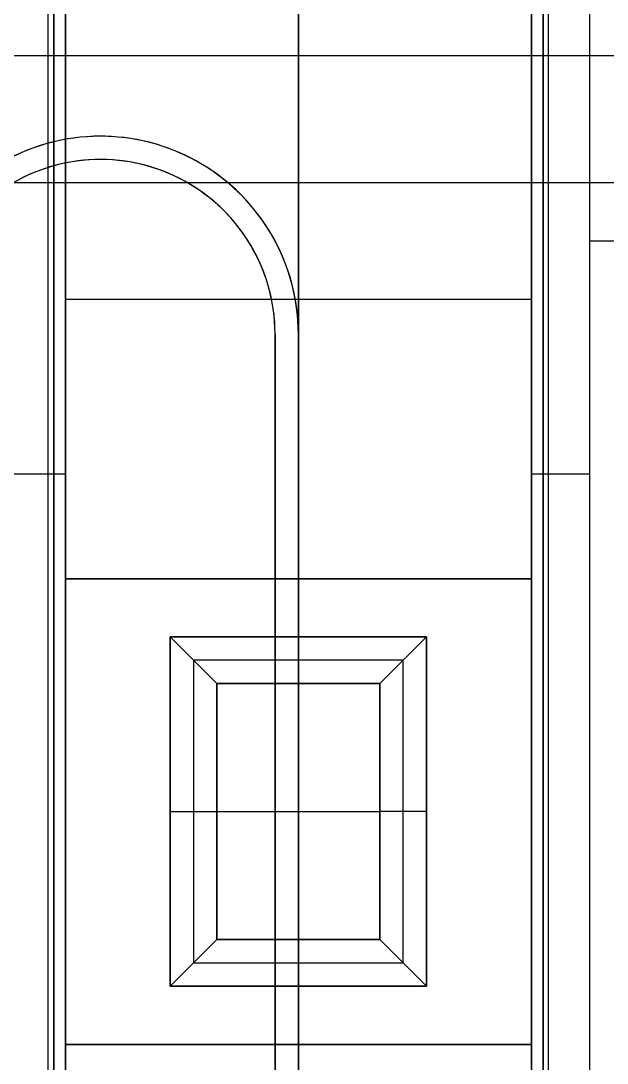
# Model space of a CAD drawing. Header units: inches. Extents: x 0 to 2.1, y -0.07 to 2.7.
# Drawn here: x 1.49298 to 1.5128, y 0.03476 to 0.07 of the extents above; entities that cross this region are included whole.
import ezdxf

# ---------------------------------------------------------------- set-up
doc = ezdxf.new("R2010")
doc.units = ezdxf.units.IN
doc.header["$LTSCALE"] = 0.0393700787401575
doc.header["$MEASUREMENT"] = 0
doc.layers.add('freetronics11$components', color=254, linetype='Continuous', true_color=0xe6e6e6)

msp = doc.modelspace()

# ---------------------------------------------------------------- linework, layer by layer
at = {"layer": 'freetronics11$components', "color": 254, "true_color": 0xe6e6e6}
for p, q in [((1.502362204724409, -0.0256960429891476, -0.1516474533226435), (1.502362204724409, 0.1416903838718989, -0.1516474533226435)), ((1.502362204724409, -0.0256960429891476, -0.1634584769446907), (1.502362204724409, 0.1416903838718989, -0.1634584769446907)), ((1.502362204724409, 0.1369659744230794, -0.1189702879683127), (1.502362204724409, 0.0267297539506385, -0.1189702879683127)), ((1.502362204724409, 0.0267297539506385, -0.1236946974171316), (1.502362204724409, 0.1369659744230794, -0.1236946974171316)), ((1.494094488188976, 0.1290919586750479, -0.1189702879683127), (1.494094488188976, 0.0267297539506384, -0.1189702879683127)), ((1.494094488188976, 0.0267297539506384, -0.1236946974171316), (1.494094488188976, 0.1290919586750479, -0.1236946974171316)), ((1.494094488188976, 0.1290919586750479, -0.1189702879683127), (1.494094488188976, 0.0267297539506384, -0.1189702879683127)), ((1.494094488188976, 0.0267297539506384, -0.1236946974171316), (1.494094488188976, 0.1290919586750479, -0.1236946974171316)), ((1.510629921259842, 0.0267297539506384, -0.1189702879683127), (1.510629921259842, 0.1290919586750479, -0.1189702879683127)), ((1.510629921259842, 0.1290919586750479, -0.1236946974171316), (1.510629921259842, 0.0267297539506384, -0.1236946974171316)), ((1.510629921259842, 0.1290919586750479, -0.1236946974171316), (1.510629921259842, 0.0267297539506384, -0.1236946974171316)), ((1.510629921259842, 0.0267297539506384, -0.1189702879683127), (1.510629921259842, 0.1290919586750479, -0.1189702879683127)), ((1.502362204724409, 0.0078321161553628, -0.1217261934801238), (1.502362204724409, 0.1133439271789849, -0.1217261934801238)), ((1.49391162752202, 0.0117691240293786, -0.116397243123457), (1.49391162752202, 0.0975958956829192, -0.116397243123457)), ((1.494488188976377, 0.0975958956829219, -0.1217261934801238), (1.494488188976377, 0.0098006200923707, -0.1217261934801238)), ((1.494488188976377, 0.0975958956829219, -0.117789185606108), (1.494488188976377, 0.0117691240293786, -0.117789185606108)), ((1.494488188976377, 0.0098006200923707, -0.1217261934801238), (1.494488188976377, 0.0975958956829219, -0.1217261934801238)), ((1.494488188976377, 0.0975958956829219, -0.117789185606108), (1.49448818897637, 0.0117691240293786, -0.1177891917390486)), ((1.494488188976377, 0.0975958956829219, -0.119757689543116), (1.494488188976377, 0.0098006200923707, -0.119757689543116)), ((1.51023622047244, 0.0098006200923707, -0.1217261934801238), (1.51023622047244, 0.0975958956829219, -0.1217261934801238)), ((1.51023622047244, 0.0975958956829219, -0.1217261934801238), (1.51023622047244, 0.0098006200923707, -0.1217261934801238)), ((1.510236220472472, 0.0117691240293786, -0.1177891969017498), (1.51023622047244, 0.0975958956829219, -0.117789185606108)), ((1.51023622047244, 0.0975958956829219, -0.119757689543116), (1.51023622047244, 0.0098006200923707, -0.119757689543116)), ((1.51023622047244, 0.0117691240293786, -0.117789185606108), (1.51023622047244, 0.0975958956829219, -0.117789185606108)), ((1.510812781926797, 0.0117691240293786, -0.1163972431234579), (1.510812781926797, 0.0975958956829192, -0.1163972431234579)), ((1.512204724409448, 0.0975958956829219, -0.1158206816691001), (1.512204724409448, 0.0117691240224494, -0.1158206816691001)), ((1.512204724409448, 0.0975958956829219, -0.1158206816691001), (1.512204724409448, 0.0117691240224494, -0.1158206816691001)), ((1.502362204724409, 0.0594574713275248, -0.0788128076533521), (1.502362204724409, 0.0963642412981643, -0.0788128076533521)), ((1.502362204724409, 0.0511392027695361, -0.1347183194643758), (1.502362204724409, 0.0857848720608747, -0.1347183194643758)), ((1.502362204724409, 0.0857848720608747, -0.1347183194643758), (1.502362204724409, 0.0511392027695361, -0.1347183194643758)), ((1.502362204724409, 0.0857848720608747, -0.1386553273383915), (1.502362204724409, 0.0511392027695361, -0.1386553273383915)), ((1.475590551181095, 0.0688239420949101, -0.0788128076533521), (1.601771653543306, 0.0688239420949101, -0.0788128076533521)), ((1.498471577783666, 0.065484935450874, -0.0788128076533521), (1.498471577783666, 0.065484935450874, -0.0670017840313048)), ((1.562992125984251, 0.0645250295411896, -0.1347183194643758), (1.441732283464566, 0.0645250295411896, -0.1347183194643758)), ((1.498141897025421, 0.0647698747278262, -0.0788128076533608), (1.498141897025421, 0.0647698747278262, -0.0670017840312966)), ((1.518110236220472, 0.0625565256041818, -0.1158206816691001), (1.512204724409448, 0.0625565256041818, -0.1158206816691001)), ((1.494488188976377, 0.0605880216671739, -0.1217261934801238), (1.51023622047244, 0.0605880216671739, -0.1217261934801238)), ((1.501574803149606, 0.0279108563128432, -0.0788128076533521), (1.501574803149606, 0.0594069193049691, -0.0788128076533521)), ((1.501574803149606, 0.0594069193049691, -0.0788128076533521), (1.501574803149606, 0.0594069193049691, -0.0670017840313049)), ((1.501574803149606, 0.0279108563128432, -0.0670017840313049), (1.501574803149606, 0.0594069193049691, -0.0670017840313049)), ((1.501574803149606, 0.0594069193049691, -0.0670017840313049), (1.501574803149606, 0.0594069193049691, -0.0788128076533521)), ((1.501574803149606, 0.0594069193049691, -0.0788128076533521), (1.501574803149606, 0.0279108563128432, -0.0788128076533521)), ((1.501574803149606, 0.0594069193049691, -0.0729072958423285), (1.501574803149606, 0.0279108563128431, -0.0729072958423285)), ((1.502362204724409, 0.0594069193049691, -0.0788128076533521), (1.502362204724409, 0.0279108563128432, -0.0788128076533521)), ((1.502362204724409, 0.0279108563114482, -0.0788128076533521), (1.502362204724409, 0.0594069193063615, -0.0788128076533521)), ((1.502362204724409, 0.0594069193049691, -0.0788128076533521), (1.502362204724409, 0.0594069193049691, -0.0670017840313049)), ((1.502362204724409, 0.0594069193049691, -0.0670017840313049), (1.502362204724409, 0.0279108563128432, -0.0670017840313049)), ((1.502362204724409, 0.0279108563128432, -0.0788128076533521), (1.502362204724409, 0.0594069193049691, -0.0788128076533521)), ((1.502362204724409, 0.0594069193049691, -0.0788128076533521), (1.502362204724409, 0.0594069193049691, -0.0670017840313049)), ((1.502362204724409, 0.0279108563128431, -0.0729072958423285), (1.502362204724409, 0.0594069193049691, -0.0729072958423285)), ((1.494488188976377, 0.0536982578876463, -0.1217261934801246), (1.494488188976378, 0.0536982578876463, -0.1177891856061082)), ((1.51023622047244, 0.0536982578876463, -0.1177891856061074), (1.51023622047244, 0.0536982578876463, -0.1217261934801237)), ((1.51023622047244, 0.051139202769536, -0.1347183194643758), (1.494488188976377, 0.051139202769536, -0.1347183194643758)), ((1.494488188976377, 0.051139202769536, -0.1347183194643758), (1.494488188976377, 0.0353911712734731, -0.1347183194643758)), ((1.494488188976377, 0.051139202769536, -0.1386553273383915), (1.494488188976377, 0.051139202769536, -0.1347183194643758)), ((1.494488188976377, 0.051139202769536, -0.1347183194643758), (1.51023622047244, 0.051139202769536, -0.1347183194643758)), ((1.51023622047244, 0.051139202769536, -0.1386553273383915), (1.494488188976377, 0.051139202769536, -0.1386553273383915)), ((1.494488188976378, 0.051139202769536, -0.1366868234013836), (1.51023622047244, 0.051139202769536, -0.1366868234013836)), ((1.494488188976377, 0.0353911712734731, -0.1386553273383915), (1.494488188976377, 0.051139202769536, -0.1386553273383915)), ((1.494488188976377, 0.051139202769536, -0.1386553273383915), (1.51023622047244, 0.051139202769536, -0.1386553273383915)), ((1.494488188976377, 0.051139202769536, -0.1386553273383915), (1.494488188976377, 0.051139202769536, -0.1347183194643758)), ((1.494488188976377, 0.051139202769536, -0.1347183194643758), (1.494488188976377, 0.0353911712734731, -0.1347183194643758)), ((1.494488188976377, 0.0353911712734731, -0.1386553273383915), (1.494488188976377, 0.051139202769536, -0.1386553273383915)), ((1.494488188976377, 0.0511392027695182, -0.1366868234013836), (1.494488188976377, 0.0353911712734919, -0.1366868234013836)), ((1.494488188976377, 0.0353911712734731, -0.1347183194643758), (1.494488188976377, 0.051139202769536, -0.1347183194643758)), ((1.494488188976377, 0.051139202769536, -0.1347183194643758), (1.51023622047244, 0.051139202769536, -0.1347183194643758)), ((1.494488188976377, 0.0353911712734731, -0.1386553273383915), (1.494488188976377, 0.051139202769536, -0.1386553273383915)), ((1.494488188976377, 0.051139202769536, -0.1386553273383915), (1.51023622047244, 0.051139202769536, -0.1386553273383915)), ((1.494488188976377, 0.0353911712734731, -0.1347183194643758), (1.494488188976377, 0.051139202769536, -0.1347183194643758)), ((1.494488188976377, 0.051139202769536, -0.1347183194643758), (1.494488188976377, 0.051139202769536, -0.1386553273383915)), ((1.494488188976377, 0.051139202769536, -0.1386553273383915), (1.494488188976377, 0.0353911712734731, -0.1386553273383915)), ((1.494488188976377, 0.0353911712734886, -0.1366868234013836), (1.494488188976377, 0.0511392027695211, -0.1366868234013836)), ((1.494488188976377, 0.051139202769536, -0.1347183194643758), (1.51023622047244, 0.051139202769536, -0.1347183194643758)), ((1.51023622047244, 0.051139202769536, -0.1386553273383915), (1.494488188976377, 0.051139202769536, -0.1386553273383915)), ((1.494488188976377, 0.051139202769536, -0.1386553273383915), (1.494488188976377, 0.051139202769536, -0.1347183194643758)), ((1.494488188976378, 0.051139202769536, -0.1366868234013836), (1.51023622047244, 0.051139202769536, -0.1366868234013836)), ((1.502362204724409, 0.051139202769536, -0.134718319464375), (1.502362204724409, 0.051139202769536, -0.1386553273383914)), ((1.502362204724409, 0.051139202769536, -0.1386553273383915), (1.502362204724409, 0.0491706988325282, -0.1386553273383915)), ((1.502362204724409, 0.051139202769536, -0.1347183194643757), (1.502362204724409, 0.051139202769536, -0.1386553273383911)), ((1.51023622047244, 0.0353911712734731, -0.1347183194643758), (1.51023622047244, 0.051139202769536, -0.1347183194643758)), ((1.51023622047244, 0.051139202769536, -0.1347183194643758), (1.51023622047244, 0.051139202769536, -0.1386553273383915)), ((1.51023622047244, 0.051139202769536, -0.1386553273383915), (1.51023622047244, 0.0353911712734731, -0.1386553273383915)), ((1.51023622047244, 0.051139202769536, -0.1347183194643758), (1.51023622047244, 0.051139202769536, -0.1386553273383915)), ((1.51023622047244, 0.051139202769536, -0.1386553273383915), (1.51023622047244, 0.0353911712734731, -0.1386553273383915)), ((1.51023622047244, 0.0353911712734731, -0.1347183194643758), (1.51023622047244, 0.051139202769536, -0.1347183194643758)), ((1.51023622047244, 0.035391171273491, -0.1366868234013836), (1.51023622047244, 0.0511392027695173, -0.1366868234013836)), ((1.51023622047244, 0.051139202769536, -0.1347183194643758), (1.51023622047244, 0.0353911712734731, -0.1347183194643758)), ((1.51023622047244, 0.051139202769536, -0.1386553273383915), (1.51023622047244, 0.0353911712734731, -0.1386553273383915)), ((1.51023622047244, 0.051139202769536, -0.1347183194643758), (1.51023622047244, 0.0353911712734731, -0.1347183194643758)), ((1.51023622047244, 0.0353911712734731, -0.1386553273383915), (1.51023622047244, 0.051139202769536, -0.1386553273383915)), ((1.51023622047244, 0.051139202769536, -0.1386553273383915), (1.51023622047244, 0.051139202769536, -0.1347183194643758)), ((1.51023622047244, 0.0511392027695207, -0.1366868234013836), (1.51023622047244, 0.0353911712734881, -0.1366868234013836)), ((1.51023622047244, 0.051139202769536, -0.1347183194643758), (1.51023622047244, 0.051139202769536, -0.1386553273383915)), ((1.506692913385826, 0.0491706988325283, -0.1386553273383915), (1.498031496062992, 0.0491706988325283, -0.1386553273383915)), ((1.498031496062992, 0.0491706988325283, -0.1386553273383915), (1.498031496062992, 0.0373596752104809, -0.1386553273383915)), ((1.498031496062992, 0.0373596752104809, -0.125269500566738), (1.498031496062992, 0.0491706988325283, -0.125269500566738)), ((1.498031496062992, 0.0491706988325283, -0.125269500566738), (1.499606299212598, 0.0475958956829219, -0.1236946974171316)), ((1.499606299212598, 0.0475958956829219, -0.1236946974171316), (1.498031496062992, 0.0491706988325283, -0.125269500566738)), ((1.498031496062992, 0.0491706988325283, -0.125269500566738), (1.506692913385826, 0.0491706988325283, -0.125269500566738)), ((1.498031496062992, 0.0491706988325283, -0.125269500566738), (1.506692913385826, 0.0491706988325283, -0.125269500566738)), ((1.506692913385826, 0.0491706988325283, -0.1386553273383915), (1.498031496062992, 0.0491706988325283, -0.1386553273383915)), ((1.498031496062992, 0.0491706988325283, -0.1386553273383915), (1.498031496062992, 0.0491706988325283, -0.125269500566738)), ((1.498031496062991, 0.0491706988325283, -0.1319624139525647), (1.506692913385826, 0.0491706988325283, -0.1319624139525647)), ((1.498031496062992, 0.0373596752104809, -0.125269500566738), (1.498031496062992, 0.0491706988325283, -0.125269500566738)), ((1.498031496062992, 0.0491706988325283, -0.125269500566738), (1.498031496062992, 0.0491706988325283, -0.1386553273383915)), ((1.498031496062992, 0.0491706988325283, -0.1386553273383915), (1.498031496062992, 0.0373596752104809, -0.1386553273383915)), ((1.498031496062992, 0.0373596752104986, -0.1319624139525647), (1.498031496062992, 0.0491706988325096, -0.1319624139525647)), ((1.502362204724409, 0.0491706988325327, -0.1252695005667367), (1.502362204724409, 0.0475958956829173, -0.1236946974171329)), ((1.502362204724409, 0.0491706988325283, -0.1252695005667379), (1.502362204724409, 0.0491706988325283, -0.1386553273383923)), ((1.50511811023622, 0.0475958956829219, -0.1236946974171316), (1.506692913385826, 0.0491706988325283, -0.125269500566738)), ((1.506692913385826, 0.0491706988325283, -0.125269500566738), (1.50511811023622, 0.0475958956829219, -0.1236946974171316)), ((1.506692913385826, 0.0373596752104809, -0.1386553273383915), (1.506692913385826, 0.0491706988325283, -0.1386553273383915)), ((1.506692913385826, 0.0491706988325283, -0.125269500566738), (1.506692913385826, 0.0373596752104809, -0.125269500566738)), ((1.506692913385826, 0.0373596752104809, -0.1386553273383915), (1.506692913385826, 0.0491706988325283, -0.1386553273383915)), ((1.506692913385826, 0.0491706988325283, -0.1386553273383915), (1.506692913385826, 0.0491706988325283, -0.125269500566738)), ((1.506692913385826, 0.0491706988325105, -0.1319624139525647), (1.506692913385826, 0.0373596752104994, -0.1319624139525647)), ((1.506692913385826, 0.0491706988325283, -0.125269500566738), (1.506692913385826, 0.0373596752104809, -0.125269500566738)), ((1.506692913385826, 0.0491706988325283, -0.125269500566738), (1.506692913385826, 0.0491706988325283, -0.1386553273383915)), ((1.498818897637796, 0.048383297257709, -0.1244820989919348), (1.498818897637796, 0.0381470767853001, -0.1244820989919348)), ((1.505905511811023, 0.048383297257725, -0.1244820989919348), (1.498818897637795, 0.048383297257725, -0.1244820989919348)), ((1.505905511811022, 0.0381470767853001, -0.1244820989919348), (1.505905511811022, 0.048383297257709, -0.1244820989919348)), ((1.499606299212598, 0.0475958956829219, -0.1236946974171316), (1.499606299212598, 0.0389344783600873, -0.1236946974171316)), ((1.499606299212598, 0.0475958956829219, -0.1236946974171316), (1.50511811023622, 0.0475958956829219, -0.1236946974171316)), ((1.499606299212598, 0.0389344783600873, -0.1236946974171316), (1.499606299212598, 0.0475958956829219, -0.1236946974171316)), ((1.50511811023622, 0.0475958956829219, -0.1236946974171316), (1.499606299212598, 0.0475958956829219, -0.1236946974171316)), ((1.502362204724409, 0.0389344783601053, -0.1236946974171316), (1.502362204724409, 0.0475958956829039, -0.1236946974171316)), ((1.50511811023622, 0.0389344783600873, -0.1236946974171316), (1.50511811023622, 0.0475958956829219, -0.1236946974171316)), ((1.50511811023622, 0.0475958956829219, -0.1236946974171316), (1.50511811023622, 0.0389344783600873, -0.1236946974171316)), ((1.501574803149606, 0.0436588878089061, -0.0788128076533593), (1.501574803149606, 0.0436588878089061, -0.0670017840312977)), ((1.502362204724409, 0.0436588878089061, -0.0788128076533593), (1.502362204724409, 0.0436588878089061, -0.0670017840312977)), ((1.494488188976377, 0.0432651870215046, -0.1347183194643758), (1.494488188976377, 0.0432651870215046, -0.1386553273383923)), ((1.494488188976377, 0.0432651870215046, -0.1347183194643757), (1.494488188976377, 0.0432651870215046, -0.1386553273383911)), ((1.498031496062993, 0.0432651870215045, -0.1252695005667367), (1.499606299212598, 0.0432651870215045, -0.1236946974171329)), ((1.498031496062992, 0.0432651870215046, -0.1252695005667379), (1.498031496062992, 0.0432651870215046, -0.1386553273383923)), ((1.499606299212599, 0.0432651870215046, -0.1236946974171316), (1.505118110236219, 0.0432651870215046, -0.1236946974171316)), ((1.506692913385825, 0.0432651870215045, -0.1252695005667367), (1.50511811023622, 0.0432651870215045, -0.1236946974171329)), ((1.506692913385826, 0.0432651870215045, -0.1252695005667379), (1.506692913385826, 0.0432651870215045, -0.1386553273383923)), ((1.51023622047244, 0.0432651870215046, -0.1347183194643758), (1.51023622047244, 0.0432651870215046, -0.1386553273383923)), ((1.510236220472441, 0.0432651870215046, -0.1347183194643757), (1.51023622047244, 0.0432651870215046, -0.1386553273383911)), ((1.498031496062992, 0.0373596752104809, -0.125269500566738), (1.499606299212598, 0.0389344783600873, -0.1236946974171316)), ((1.499606299212598, 0.0389344783600873, -0.1236946974171316), (1.498031496062992, 0.0373596752104809, -0.125269500566738)), ((1.499606299212598, 0.0389344783600873, -0.1236946974171316), (1.50511811023622, 0.0389344783600873, -0.1236946974171316)), ((1.50511811023622, 0.0389344783600873, -0.1236946974171316), (1.499606299212598, 0.0389344783600873, -0.1236946974171316)), ((1.502362204724409, 0.0373596752104764, -0.1252695005667367), (1.502362204724409, 0.0389344783600918, -0.1236946974171329)), ((1.506692913385826, 0.0373596752104809, -0.125269500566738), (1.50511811023622, 0.0389344783600873, -0.1236946974171316)), ((1.50511811023622, 0.0389344783600873, -0.1236946974171316), (1.506692913385826, 0.0373596752104809, -0.125269500566738)), ((1.498818897637795, 0.0381470767852841, -0.1244820989919348), (1.505905511811023, 0.0381470767852841, -0.1244820989919348)), ((1.498031496062992, 0.0373596752104809, -0.1386553273383915), (1.506692913385826, 0.0373596752104809, -0.1386553273383915)), ((1.506692913385826, 0.0373596752104809, -0.125269500566738), (1.498031496062992, 0.0373596752104809, -0.125269500566738)), ((1.498031496062992, 0.0373596752104809, -0.1386553273383915), (1.498031496062992, 0.0373596752104809, -0.125269500566738)), ((1.506692913385826, 0.0373596752104809, -0.125269500566738), (1.498031496062992, 0.0373596752104809, -0.125269500566738)), ((1.498031496062992, 0.0373596752104809, -0.125269500566738), (1.498031496062992, 0.0373596752104809, -0.1386553273383915)), ((1.498031496062992, 0.0373596752104809, -0.1386553273383915), (1.506692913385826, 0.0373596752104809, -0.1386553273383915)), ((1.506692913385827, 0.0373596752104809, -0.1319624139525647), (1.498031496062992, 0.0373596752104809, -0.1319624139525647)), ((1.502362204724409, 0.0373596752104809, -0.1386553273383915), (1.502362204724409, 0.0353911712734731, -0.1386553273383915)), ((1.502362204724409, 0.0373596752104809, -0.1252695005667379), (1.502362204724409, 0.0373596752104809, -0.1386553273383923)), ((1.506692913385826, 0.0373596752104809, -0.125269500566738), (1.506692913385826, 0.0373596752104809, -0.1386553273383915)), ((1.506692913385826, 0.0373596752104809, -0.1386553273383915), (1.506692913385826, 0.0373596752104809, -0.125269500566738)), ((1.494488188976377, 0.0353911712734731, -0.1347183194643758), (1.51023622047244, 0.0353911712734731, -0.1347183194643758)), ((1.494488188976377, 0.0353911712734731, -0.1347183194643758), (1.494488188976377, 0.0353911712734731, -0.1386553273383915)), ((1.494488188976377, 0.0353911712734731, -0.1386553273383915), (1.51023622047244, 0.0353911712734731, -0.1386553273383915)), ((1.51023622047244, 0.0353911712734731, -0.1347183194643758), (1.494488188976377, 0.0353911712734731, -0.1347183194643758)), ((1.510236220472441, 0.0353911712734731, -0.1366868234013836), (1.494488188976377, 0.0353911712734731, -0.1366868234013836)), ((1.51023622047244, 0.0353911712734731, -0.1386553273383915), (1.494488188976377, 0.0353911712734731, -0.1386553273383915)), ((1.494488188976377, 0.0353911712734731, -0.1347183194643758), (1.494488188976377, 0.0353911712734731, -0.1386553273383915)), ((1.51023622047244, 0.0353911712734731, -0.1347183194643758), (1.494488188976377, 0.0353911712734731, -0.1347183194643758)), ((1.51023622047244, 0.0353911712734731, -0.1386553273383915), (1.494488188976377, 0.0353911712734731, -0.1386553273383915)), ((1.51023622047244, 0.0353911712734731, -0.1347183194643758), (1.494488188976377, 0.0353911712734731, -0.1347183194643758)), ((1.494488188976377, 0.0353911712734731, -0.1347183194643758), (1.494488188976377, 0.0353911712734731, -0.1386553273383915)), ((1.494488188976377, 0.0353911712734731, -0.1386553273383915), (1.51023622047244, 0.0353911712734731, -0.1386553273383915)), ((1.51023622047244, 0.0353911712734731, -0.1366868234013836), (1.494488188976378, 0.0353911712734731, -0.1366868234013836)), ((1.494488188976377, 0.0353911712734731, -0.1386553273383915), (1.494488188976377, 0.0353911712734731, -0.1347183194643758)), ((1.502362204724409, 0.0157061319033944, -0.1347183194643758), (1.502362204724409, 0.0353911712734731, -0.1347183194643758)), ((1.502362204724409, 0.0353911712734731, -0.134718319464375), (1.502362204724409, 0.0353911712734731, -0.1386553273383914)), ((1.502362204724409, 0.0353911712734731, -0.1347183194643758), (1.502362204724409, 0.0137376279663865, -0.1347183194643758)), ((1.502362204724409, 0.0353911712734731, -0.1386553273383915), (1.502362204724409, 0.0137376279663865, -0.1386553273383915)), ((1.502362204724409, 0.0353911712734731, -0.1347183194643757), (1.502362204724409, 0.0353911712734731, -0.1386553273383911)), ((1.51023622047244, 0.0353911712734731, -0.1386553273383915), (1.51023622047244, 0.0353911712734731, -0.1347183194643758)), ((1.51023622047244, 0.0353911712734731, -0.1386553273383915), (1.51023622047244, 0.0353911712734731, -0.1347183194643758)), ((1.51023622047244, 0.0353911712734731, -0.1347183194643758), (1.51023622047244, 0.0353911712734731, -0.1386553273383915)), ((1.51023622047244, 0.0353911712734731, -0.1386553273383915), (1.51023622047244, 0.0353911712734731, -0.1347183194643758))]:
    msp.add_line(p, q, dxfattribs=at)
at = {"layer": 'freetronics11$components', "color": 105, "true_color": 0x5e8966}
for p, q in [((1.502362204724409, 0.0594450968414543, -0.0670017840313049), (1.502362204724409, 0.0963766157842264, -0.0670017840313049)), ((1.492519685039364, 0.0688239420949101, -0.0670017840313049), (1.601771653543306, 0.0688239420949101, -0.0670017840313049)), ((1.501574803149606, 0.0279108563128432, -0.0670017840313049), (1.501574803149606, 0.0594069193049691, -0.0670017840313049)), ((1.502362204724409, 0.0594069193049691, -0.0670017840313049), (1.502362204724409, 0.0279108563128432, -0.0670017840313049)), ((1.502362204724409, 0.0279108563109832, -0.0670017840313049), (1.502362204724409, 0.0594069193068331, -0.0670017840313049))]:
    msp.add_line(p, q, dxfattribs=at)
at = {"layer": 'freetronics11$components', "color": 254, "true_color": 0xe6e6e6}
for centre, radius, start, end in [((1.495669291338582, 0.0594069193049691, -0.0788128076533521), 0.0066929133858272, 9.8013e-12, 130.4956056091648), ((1.495669291338582, 0.0594069193049691, -0.0788128076533521), 0.0066929133858272, 9.8013e-12, 130.4956056091648), ((1.495669291338582, 0.0594069193049691, -0.0729072958423285), 0.0066929133858269, 2.37012e-11, 130.4956056091366), ((1.495669291338582, 0.0594069193049691, -0.0670017840313049), 0.0066929133858268, 0, 118.0724869358536), ((1.495669291338582, 0.0594069193049691, -0.0788128076533521), 0.0059055118110235, 0, 130.4956056091628), ((1.495669291338582, 0.0594069193049691, -0.0788128076533521), 0.0059055118110235, 359.999999999999, 130.4956056091623), ((1.495669291338582, 0.0594069193049691, -0.0729072958423285), 0.0059055118110236, 0, 130.4956056091705), ((1.495669291338582, 0.0594069193049691, -0.0670017840313049), 0.0059055118110237, 0, 122.2309526355003)]:
    msp.add_arc(centre, radius, start, end, dxfattribs=at)
at = {"layer": 'freetronics11$components', "color": 105, "true_color": 0x5e8966}
for radius, start, end in [(0.0066929133858268, 359.9999999999983, 118.0724869358516), (0.0059055118110237, 0, 122.2309526355003)]:
    msp.add_arc((1.495669291338582, 0.0594069193049691, -0.0670017840313049), radius, start, end, dxfattribs=at)
at = {"layer": 'freetronics11$components', "color": 254, "true_color": 0xe6e6e6, "extrusion": (0, 1, 0)}
for centre, start, end in [((-1.49251968503937, -0.117789185606108, 0.0546825098561502), 90, 180.0000000000061), ((-1.512204724409448, -0.117789185606108, 0.0546825098561502), 0, 90)]:
    msp.add_arc(centre, 0.0019685039370079, start, end, dxfattribs=at)

doc.saveas('drawing.dxf')
